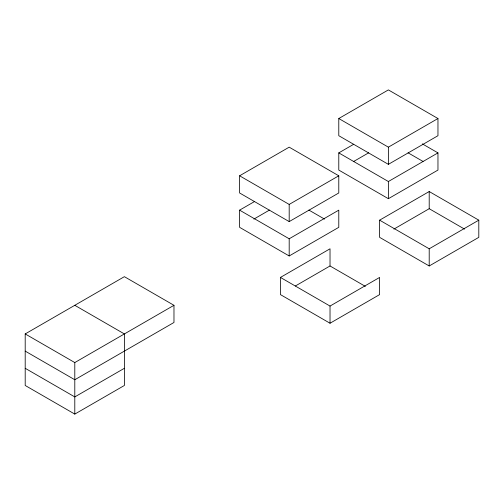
<?xml version="1.0" encoding="UTF-8"?>
<svg xmlns="http://www.w3.org/2000/svg" width="504" height="504" viewBox="0 0 504 504"><rect width="100%" height="100%" fill="white"/><g stroke="black" fill="none" stroke-linecap="round" stroke-linejoin="round"><path stroke-width="0.76" d="M239.602 175.795L289.189 147.162L338.783 175.795L338.783 192.969L289.189 221.602L239.602 192.969L239.602 175.795L289.189 204.422L338.783 175.795M338.783 118.528L388.376 89.901L437.963 118.528L437.963 135.708L388.376 164.342L338.783 135.708L338.783 118.528L388.376 147.162L437.963 118.528M74.794 305.304L124.381 333.931L124.381 385.472L74.794 414.099L25.2 385.472L25.2 333.931L124.381 276.671L173.974 305.304L173.974 322.478L74.794 379.745L25.2 351.112M239.602 210.149L289.189 238.783L338.783 210.149L338.783 227.329L289.189 255.963L239.602 227.329L239.602 210.149L254.545 201.524M422.339 143.867L437.963 152.888L437.963 170.069L388.376 198.696L338.783 170.069L338.783 152.888L353.726 144.257M253.865 219.095L269.489 210.073M353.726 161.438L368.67 152.813M25.2 333.931L74.794 362.565L173.974 305.304M338.783 152.888L388.376 181.522L437.963 152.888M280.438 277.427L330.026 306.06L379.619 277.427L379.619 294.607L330.026 323.24L280.438 294.607L280.438 277.427L330.026 248.793L330.026 265.973L365.35 286.373M379.619 220.166L429.206 191.533L478.8 220.166L478.8 237.346L429.206 265.973L379.619 237.346L379.619 220.166L429.206 248.793L478.8 220.166M124.381 368.292L74.794 396.925L25.2 368.292M295.382 285.976L330.026 265.973M393.882 229.106L429.206 208.713L464.537 229.106M408.076 152.813L423.02 161.438M308.889 210.073L324.519 219.095M429.206 191.533L429.206 208.713M429.206 248.793L429.206 265.973M388.376 147.162L388.376 164.342M388.376 181.522L388.376 198.696M330.026 306.06L330.026 323.24M289.189 204.422L289.189 221.602M289.189 238.783L289.189 255.963M74.794 362.565L74.794 414.099"/></g></svg>
